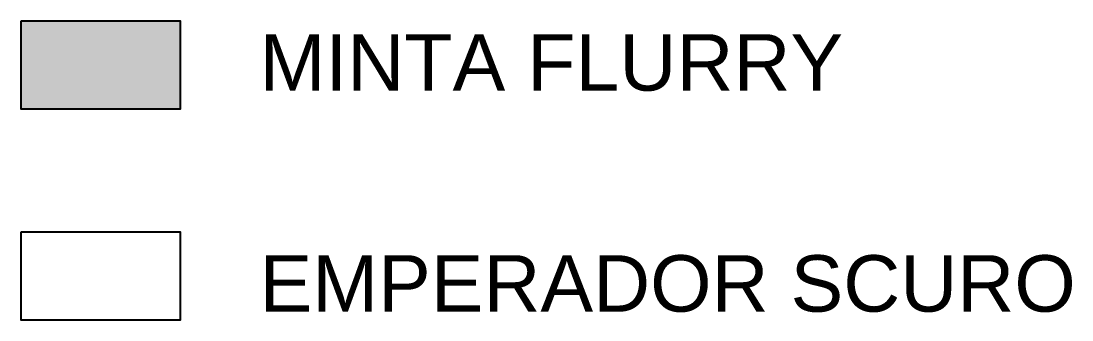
# Model space of a CAD drawing. Header units: inches. Extents: x -109431 to 29005, y -34715 to -1756.
# Drawn here: x -52326.2 to -52266.7, y -17435.4 to -17418.5 of the extents above; entities that cross this region are included whole.
import ezdxf

# ---------------------------------------------------------------- set-up
doc = ezdxf.new("R2010")
doc.units = ezdxf.units.IN
doc.header["$LTSCALE"] = 0.05
doc.header["$MEASUREMENT"] = 0
doc.layers.add('Flooring Hatch', color=251, linetype='Continuous')
doc.layers.add('Flooring Layout', color=7, linetype='Continuous')
doc.styles.add('PDF Arial', font='arial.ttf')

msp = doc.modelspace()

# ---------------------------------------------------------------- hatches: boundary and pattern name
at = {"layer": 'Flooring Hatch', "ltscale": 50, "true_color": 0x939598}
h = msp.add_hatch(color=252, dxfattribs=at)
h.dxf.hatch_style = 1
h.paths.add_polyline_path([(-52317.16353, -17418.48274), (-52326.16353, -17418.48274), (-52326.16353, -17423.48274), (-52317.16353, -17423.48274)])

# ---------------------------------------------------------------- linework, layer by layer
at = {"layer": 'Flooring Layout', "ltscale": 50}
for points in [[(-52326.16353, -17418.48274), (-52317.16353, -17418.48274), (-52317.16353, -17423.48274), (-52326.16353, -17423.48274)], [(-52326.16353, -17430.4168), (-52317.16353, -17430.4168), (-52317.16353, -17435.4168), (-52326.16353, -17435.4168)]]:
    msp.add_lwpolyline(points, close=True, dxfattribs=at)

# ---------------------------------------------------------------- texts
at = {"layer": 'Flooring Hatch', "color": 1, "char_height": 3.1965877, "width": 68.6419895, "attachment_point": 4, "style": 'PDF Arial'}
for s, insert in [('MINTA FLURRY', (-52312.6749, -17420.85311)), ('EMPERADOR SCURO', (-52312.6749, -17433.36859))]:
    msp.add_mtext(s, dxfattribs=dict(at, insert=insert))

doc.saveas('drawing.dxf')
